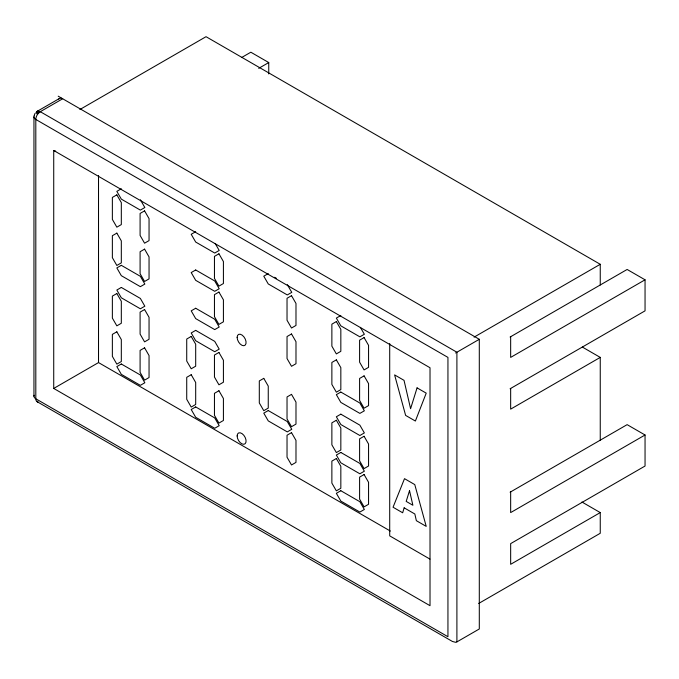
<?xml version="1.0" encoding="UTF-8"?>
<svg xmlns="http://www.w3.org/2000/svg" width="679" height="679" viewBox="0 0 679 679"><rect width="100%" height="100%" fill="white"/><g stroke="black" fill="none" stroke-linecap="round" stroke-linejoin="round"><path stroke-width="1.02" d="M34.162 115.532L34.985 113.461M37.226 401.153A3.166 1.825 0 0 0 38.049 401.968A6.332 3.658 -60 0 1 35.809 398.785L35.809 119.453A6.332 3.658 -60 0 1 38.049 113.682L40.282 111.695L456.899 352.231L456.899 641.901L455.592 642.309L452.418 641.46L37.116 401.688M37.116 111.381L59.514 98.447M36.7 113.766L62.68 98.761L479.298 339.296L479.298 628.975L456.899 641.901M79.867 109.531L206.034 36.691L600.253 264.292L600.253 284.985M241.69 57.486L250.831 52.215L268.748 62.553L268.748 73.935M258.699 68.358L268.748 62.553M121.32 188.77L116.839 191.359L121.32 199.117L140.358 210.108L144.839 207.519L140.358 199.762M195.688 231.7L191.206 234.289L195.688 242.047L214.725 253.038L219.207 250.458L215.226 243.557M55.712 151.179L53.726 150.492L53.726 388.439L98.523 362.578L390.349 531.054M268.256 273.603L263.775 276.192L268.256 283.949L287.293 294.941L291.775 292.352L287.293 284.594M340.833 315.506L336.351 318.086L340.833 325.844L359.87 336.843L364.351 334.255L360.362 327.354M474.086 337.132L600.253 264.292M455.592 352.987L479.298 339.296M510.107 337.03L627.133 269.461L645.05 279.807L645.05 310.846L510.107 388.753M645.05 279.807L510.659 357.4L510.659 336.708M600.253 440.162L600.253 357.4L510.659 409.131L510.659 388.439M510.107 492.207L627.133 424.647L645.05 434.993L645.05 466.032L510.659 543.624L510.659 564.308L600.253 512.586L600.253 533.278L478.661 603.478M645.05 434.993L510.659 512.586L510.659 491.893M35.962 113.028A6.332 3.658 60 0 1 38.049 111.093L40.282 111.695M58.207 96.18L62.68 98.761M582.336 347.054L600.253 357.4M274.605 277.27L276.421 278.314M53.726 150.492L430.019 367.746L430.019 605.693L53.726 388.439M581.92 502.002L600.253 512.586M429.934 559.089L389.704 535.858L389.704 343.523M98.523 175.522L98.523 362.578M33.95 116.873L33.95 396.197M34.162 115.922A6.332 3.658 0 0 0 35.809 119.453L447.945 357.4L447.945 636.732L35.809 398.785A6.332 3.658 0 0 1 34.162 395.254M58.801 99.109A6.332 3.658 60 0 1 61.526 98.268M38.049 113.682A3.166 1.825 0 0 1 38.049 111.093M404.149 507.824L402.664 512.781L393.056 507.23L404.506 478.661L414.776 484.594L426.217 526.378L416.363 520.683L414.835 513.995L404.149 507.824M409.522 490.679L406.195 501.399L412.883 505.261L409.522 490.679M417.067 387.87L410.591 408.699L404.022 380.333L394.601 374.893L405.618 415.395L415.387 421.039L426.217 393.149L417.067 387.87M116.839 194.848L112.366 197.436L112.366 219.419L116.839 227.176L121.32 224.588L121.32 202.605L116.839 194.848M144.576 210.855L140.095 213.444L140.095 235.426L144.576 243.192L149.049 240.604L149.049 218.621L144.576 210.855M116.839 233.126L112.366 235.715L112.366 257.697L116.839 265.455L121.32 262.866L121.32 240.884L116.839 233.126M144.576 249.134L140.095 251.722L140.095 273.705L144.576 281.471L149.049 278.882L149.049 256.9L144.576 249.134M121.32 265.328L116.839 267.916L121.32 275.674L140.358 286.665L144.839 284.077L140.358 276.319L121.32 265.328M121.32 287.446L116.839 290.026L121.32 297.784L140.358 308.784L144.839 306.195L140.358 298.437L121.32 287.446M116.839 293.523L112.366 296.103L112.366 318.095L116.839 325.852L121.32 323.263L121.32 301.281L116.839 293.523M218.935 253.793L214.454 256.382L214.454 278.365L218.935 286.122L223.416 283.533L223.416 261.551L218.935 253.793M195.688 269.979L191.206 272.568L195.688 280.325L214.725 291.316L219.207 288.736L214.725 280.97L195.688 269.979M144.576 309.531L140.095 312.119L140.095 334.102L144.576 341.86L149.049 339.271L149.049 317.288L144.576 309.531M116.839 331.802L112.366 334.382L112.366 356.373L116.839 364.131L121.32 361.542L121.32 339.559L116.839 331.802M218.935 292.072L214.454 294.661L214.454 316.643L218.935 324.401L223.416 321.812L223.416 299.829L218.935 292.072M195.688 308.258L191.206 310.846L195.688 318.604L214.725 329.595L219.207 327.015L214.725 319.249L195.688 308.258M144.576 347.809L140.095 350.398L140.095 372.381L144.576 380.138L149.049 377.549L149.049 355.567L144.576 347.809M121.32 364.003L116.839 366.584L121.32 374.341L140.358 385.341L144.839 382.752L140.358 374.995L121.32 364.003M195.688 330.376L191.206 332.965L195.688 340.722L214.725 351.714L219.207 349.125L214.725 341.367L195.688 330.376M191.206 336.453L186.725 339.042L186.725 361.024L191.206 368.782L195.688 366.202L195.688 344.211L191.206 336.453M291.512 295.688L287.03 298.276L287.03 320.259L291.512 328.025L295.985 325.436L295.985 303.454L291.512 295.688M218.935 352.46L214.454 355.049L214.454 377.032L218.935 384.798L223.416 382.209L223.416 360.226L218.935 352.46M191.206 374.732L186.725 377.32L186.725 399.303L191.206 407.061L195.688 404.48L195.688 382.489L191.206 374.732M291.512 333.966L287.03 336.555L287.03 358.537L291.512 366.304L295.985 363.715L295.985 341.732L291.512 333.966M336.351 321.583L331.87 324.163L331.87 346.154L336.351 353.912L340.833 351.323L340.833 329.34L336.351 321.583M218.935 390.739L214.454 393.328L214.454 415.31L218.935 423.076L223.416 420.488L223.416 398.505L218.935 390.739M195.688 406.933L191.206 409.522L195.688 417.279L214.725 428.271L219.207 425.682L214.725 417.924L195.688 406.933M263.775 378.356L259.302 380.936L259.302 402.927L263.775 410.685L268.256 408.096L268.256 386.113L263.775 378.356M364.08 337.59L359.598 340.179L359.598 362.162L364.08 369.919L368.561 367.331L368.561 345.348L364.08 337.59M336.351 359.862L331.87 362.442L331.87 384.433L336.351 392.19L340.833 389.602L340.833 367.619L336.351 359.862M291.512 394.363L287.03 396.952L287.03 418.935L291.512 426.692L295.985 424.103L295.985 402.121L291.512 394.363M268.256 410.557L263.775 413.138L268.256 420.895L287.293 431.895L291.775 429.306L287.293 421.549L268.256 410.557M364.08 375.869L359.598 378.458L359.598 400.44L364.08 408.198L368.561 405.609L368.561 383.627L364.08 375.869M340.833 392.055L336.351 394.643L340.833 402.401L359.87 413.392L364.351 410.812L359.87 403.054L340.833 392.055M291.512 432.642L287.03 435.231L287.03 457.213L291.512 464.971L295.985 462.382L295.985 440.399L291.512 432.642M340.833 414.173L336.351 416.762L340.833 424.519L359.87 435.511L364.351 432.922L359.87 425.164L340.833 414.173M336.351 420.25L331.87 422.839L331.87 444.821L336.351 452.579L340.833 449.999L340.833 428.008L336.351 420.25M364.08 436.266L359.598 438.846L359.598 460.829L364.08 468.595L368.561 466.006L368.561 444.024L364.08 436.266M340.833 452.452L336.351 455.04L340.833 462.798L359.87 473.789L364.351 471.201L359.87 463.443L340.833 452.452M336.351 458.529L331.87 461.117L331.87 483.1L336.351 490.858L340.833 488.277L340.833 466.286L336.351 458.529M364.08 474.545L359.598 477.125L359.598 499.107L364.08 506.874L368.561 504.285L368.561 482.302L364.08 474.545M340.833 490.73L336.351 493.319L340.833 501.077L359.87 512.068L364.351 509.479L359.87 501.722L340.833 490.73M237.132 435.926A6.332 3.658 60 0 0 243.846 444.287A6.332 3.658 60 0 0 243.846 435.324A6.332 3.658 60 0 0 237.132 435.926M237.132 337.361A6.332 3.658 60 0 0 243.846 345.721A6.332 3.658 60 0 0 243.846 336.759A6.332 3.658 60 0 0 237.132 337.361"/></g></svg>
